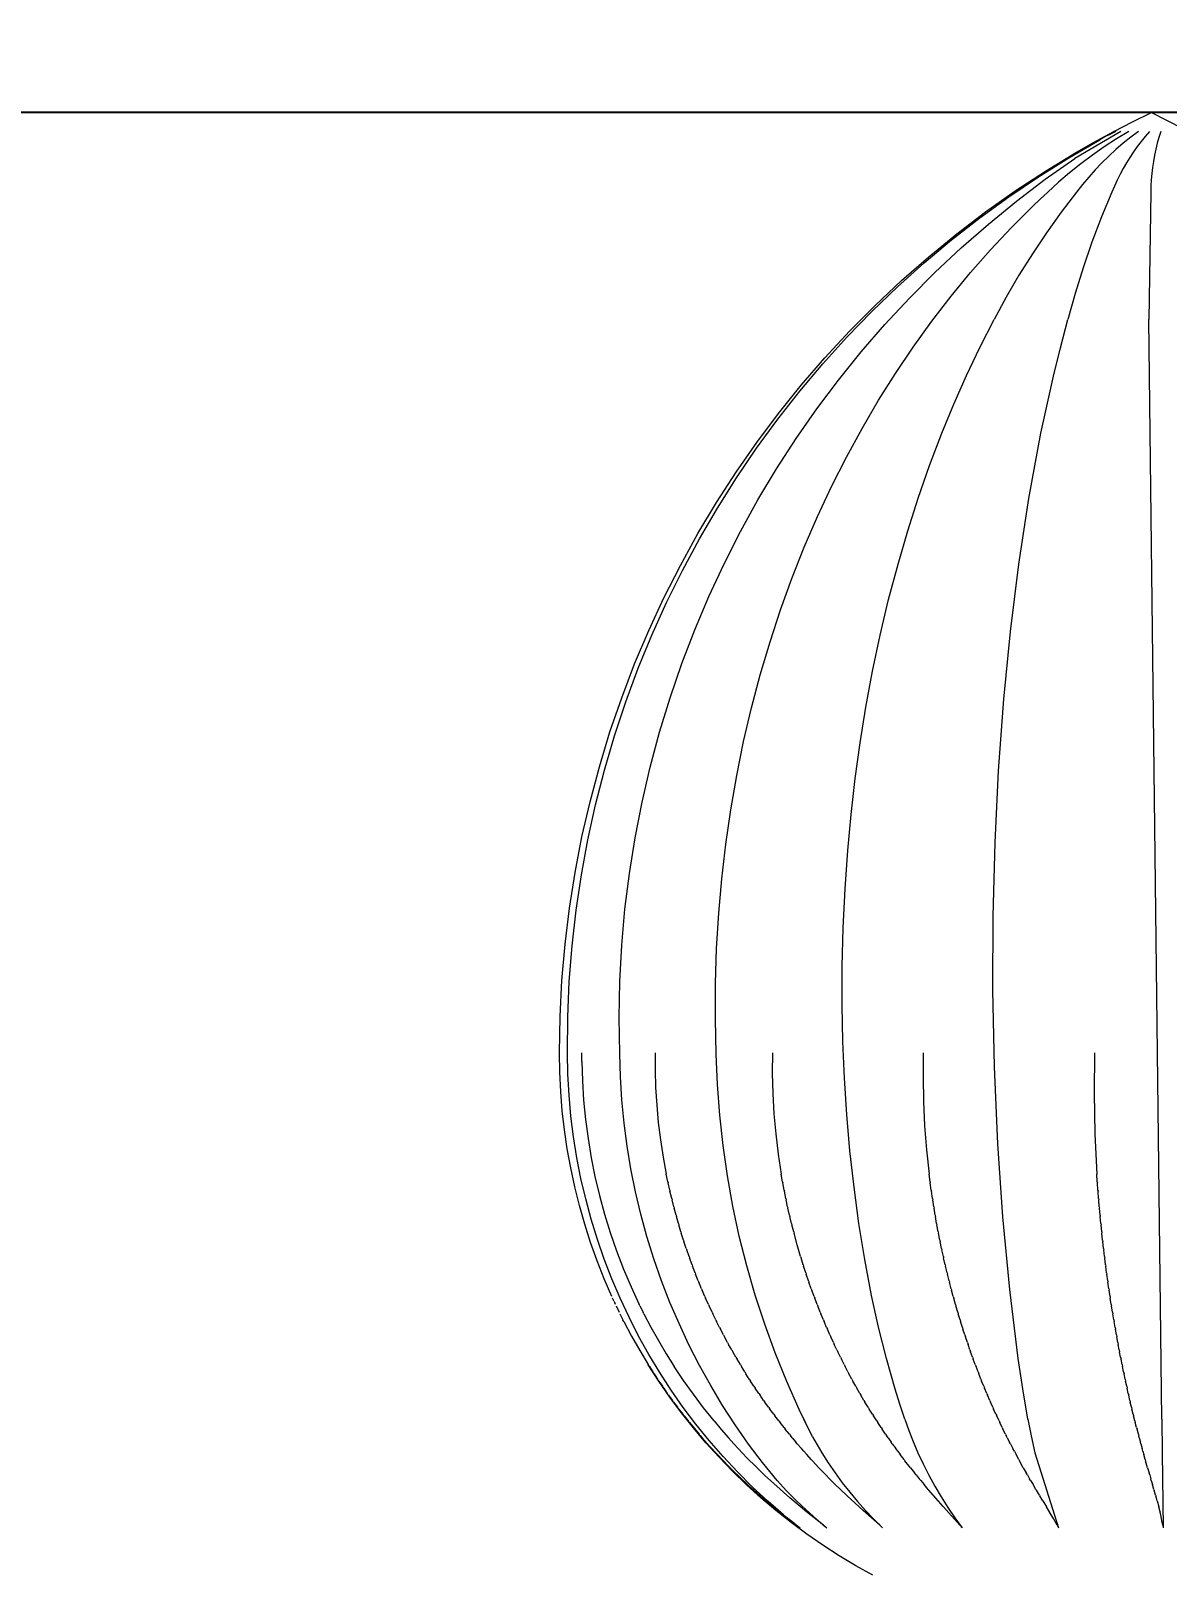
# Model space of a CAD drawing. Header units: millimetres. Extents: x 311 to 4068, y 1050 to 3803.
# Drawn here: x 2590.74 to 2623.36, y 3670.07 to 3714.41 of the extents above; entities that cross this region are included whole.
import ezdxf

# ---------------------------------------------------------------- set-up
doc = ezdxf.new("R2010")
doc.units = ezdxf.units.MM
doc.layers.add('ZANO_R', color=7, linetype='Continuous', lineweight=0)
doc.layers.add('ZANO_W', color=1, linetype='Continuous', lineweight=0)
doc.styles.get("Standard").update_dxf_attribs({"font": 'ARIALUNI.TTF'})
doc.dimstyles.new('pl i ang', dxfattribs={"dimtxt": 50, "dimasz": 50, "dimexe": 1.25, "dimexo": 0.625, "dimgap": 10, "dimtad": 1, "dimtoh": 1, "dimtxsty": 'Standard', "dimcen": 2.5, "dimclrd": 1, "dimclre": 1, "dimclrt": 1, "dimadec": 0, "dimazin": 0, "dimtfac": 1, "dimtmove": 0, "dimatfit": 3, "dimfxl": 1, "dimarcsym": 1})

# ---------------------------------------------------------------- blocks, each defined once
blk = doc.blocks.new('*D398')
at = {"layer": 'ZANO_W', "color": 1, "lineweight": -2}
for p, q in [((2842.064, 3712.066), (2365.912, 3712.066)), ((2375.912, 3381.51), (2375.912, 3672.066)), ((2438.586, 3341.51), (2365.912, 3341.51))]:
    blk.add_line(p, q, dxfattribs=at)
at = {"layer": 'ZANO_W', "color": 1}
for points in [[(2382.579, 3672.066), (2369.246, 3672.066), (2375.912, 3712.066)], [(2369.246, 3381.51), (2382.579, 3381.51), (2375.912, 3341.51)]]:
    blk.add_solid(points, dxfattribs=at)
at = {"layer": 'ZANO_W', "color": 1, "insert": (2345.476, 3526.788), "char_height": 40, "attachment_point": 5, "rotation": 90}
blk.add_mtext('371', dxfattribs=at)
blk = doc.blocks.new('*D400')
at = {"layer": 'ZANO_W', "color": 1, "lineweight": -2}
for p, q in [((2612.915, 3712.066), (2295.869, 3712.066)), ((2305.869, 2131.419), (2305.869, 3672.066)), ((2588.764, 2091.419), (2295.869, 2091.419))]:
    blk.add_line(p, q, dxfattribs=at)
at = {"layer": 'ZANO_W', "color": 1}
for points in [[(2312.536, 3672.066), (2299.203, 3672.066), (2305.869, 3712.066)], [(2299.203, 2131.419), (2312.536, 2131.419), (2305.869, 2091.419)]]:
    blk.add_solid(points, dxfattribs=at)
at = {"layer": 'ZANO_W', "color": 1, "insert": (2275.433, 2901.743), "char_height": 40, "attachment_point": 5, "rotation": 90}
blk.add_mtext('1621', dxfattribs=at)
blk = doc.blocks.new('*D402')
at = {"layer": 'ZANO_W', "color": 1, "lineweight": -2}
for p, q in [((2397.291, 3578.411), (2397.291, 3756.084)), ((2848.536, 3578.412), (2848.536, 3756.084)), ((2437.291, 3746.084), (2808.536, 3746.084))]:
    blk.add_line(p, q, dxfattribs=at)
at = {"layer": 'ZANO_W', "color": 1}
for points in [[(2437.291, 3752.75), (2437.291, 3739.417), (2397.291, 3746.084)], [(2808.536, 3739.417), (2808.536, 3752.75), (2848.536, 3746.084)]]:
    blk.add_solid(points, dxfattribs=at)
at = {"layer": 'ZANO_W', "color": 1, "insert": (2622.914, 3776.52), "char_height": 40, "attachment_point": 5}
blk.add_mtext('451', dxfattribs=at)

msp = doc.modelspace()

# ---------------------------------------------------------------- linework, layer by layer
at = {"layer": 'ZANO_R'}
for p, q in [((2622.372, 3711.799), (2622.915, 3712.066)), ((2622.915, 3712.066), (2624.245, 3711.387)), ((2621.835, 3711.521), (2622.372, 3711.799)), ((2620.539, 3710.768), (2621.428, 3711.282)), ((2622.037, 3711.521), (2620.711, 3710.746)), ((2620.762, 3710.925), (2621.232, 3711.193)), ((2621.173, 3711.135), (2621.15, 3711.121)), ((2621.35, 3711.238), (2621.173, 3711.136)), ((2621.245, 3711.18), (2621.175, 3711.136)), ((2621.232, 3711.193), (2621.707, 3711.454)), ((2621.58, 3711.366), (2621.429, 3711.282)), ((2621.907, 3711.307), (2621.558, 3711.081)), ((2621.734, 3711.446), (2621.58, 3711.366)), ((2621.712, 3711.455), (2621.708, 3711.453)), ((2621.712, 3711.456), (2621.813, 3711.51)), ((2621.89, 3711.521), (2621.734, 3711.446)), ((2621.835, 3711.521), (2621.813, 3711.51)), ((2622.107, 3711.181), (2621.896, 3711)), ((2622.262, 3711.521), (2621.907, 3711.307)), ((2622.323, 3711.355), (2622.107, 3711.181)), ((2622.545, 3711.521), (2622.323, 3711.355)), ((2622.62, 3711.235), (2622.507, 3711.086)), ((2622.738, 3711.38), (2622.62, 3711.235)), ((2622.861, 3711.521), (2622.738, 3711.38)), ((2623.08, 3711.182), (2623.038, 3711.01)), ((2623.128, 3711.352), (2623.08, 3711.182)), ((2623.181, 3711.521), (2623.128, 3711.352)), ((2619.669, 3710.222), (2620.539, 3710.768)), ((2619.864, 3710.147), (2620.711, 3710.746)), ((2619.871, 3710.383), (2620.76, 3710.923)), ((2621.218, 3710.843), (2620.886, 3710.594)), ((2621.558, 3711.081), (2621.218, 3710.843)), ((2621.692, 3710.813), (2621.493, 3710.619)), ((2621.896, 3711), (2621.692, 3710.813)), ((2622.294, 3710.778), (2622.196, 3710.619)), ((2622.398, 3710.934), (2622.294, 3710.778)), ((2622.507, 3711.086), (2622.398, 3710.934)), ((2623.001, 3710.837), (2622.97, 3710.663)), ((2623.038, 3711.01), (2623.001, 3710.837)), ((2619.001, 3709.813), (2619.871, 3710.383)), ((2620.562, 3710.334), (2620.247, 3710.063)), ((2620.886, 3710.594), (2620.562, 3710.334)), ((2621.302, 3710.418), (2621.116, 3710.212)), ((2621.493, 3710.619), (2621.302, 3710.418)), ((2622.014, 3710.292), (2621.931, 3710.124)), ((2622.102, 3710.457), (2622.014, 3710.292)), ((2622.196, 3710.619), (2622.102, 3710.457)), ((2622.924, 3710.312), (2622.909, 3710.135)), ((2622.944, 3710.488), (2622.924, 3710.312)), ((2622.97, 3710.663), (2622.944, 3710.488)), ((2618.152, 3709.212), (2619.001, 3709.813)), ((2618.817, 3709.647), (2619.669, 3710.222)), ((2619.037, 3709.52), (2619.864, 3710.147)), ((2620.247, 3710.063), (2619.942, 3709.782)), ((2620.938, 3710), (2620.766, 3709.782)), ((2621.116, 3710.212), (2620.938, 3710)), ((2621.853, 3709.954), (2621.781, 3709.782)), ((2621.931, 3710.124), (2621.853, 3709.954)), ((2622.901, 3709.959), (2622.897, 3709.782)), ((2622.909, 3710.135), (2622.901, 3709.959)), ((2617.986, 3709.043), (2618.817, 3709.647)), ((2618.234, 3708.864), (2619.037, 3709.52)), ((2618.893, 3708.759), (2619.511, 3709.376)), ((2619.511, 3709.376), (2619.719, 3709.574)), ((2619.942, 3709.782), (2619.719, 3709.574)), ((2620.766, 3709.782), (2620.324, 3709.204)), ((2621.781, 3709.782), (2621.483, 3709.066)), ((2622.897, 3709.782), (2622.84, 3706.123)), ((2617.176, 3708.41), (2617.986, 3709.043)), ((2617.324, 3708.582), (2618.152, 3709.212)), ((2620.324, 3709.204), (2619.901, 3708.613)), ((2621.483, 3709.066), (2621.207, 3708.342)), ((2616.519, 3707.924), (2617.324, 3708.582)), ((2617.453, 3708.181), (2618.234, 3708.864)), ((2618.295, 3708.123), (2618.893, 3708.759)), ((2619.901, 3708.613), (2619.497, 3708.008)), ((2616.389, 3707.75), (2617.176, 3708.41)), ((2616.696, 3707.471), (2617.453, 3708.181)), ((2617.718, 3707.467), (2618.295, 3708.123)), ((2621.207, 3708.342), (2620.953, 3707.609)), ((2615.625, 3707.063), (2616.389, 3707.75)), ((2615.736, 3707.239), (2616.519, 3707.924)), ((2619.497, 3708.008), (2619.111, 3707.392)), ((2620.953, 3707.609), (2620.722, 3706.87)), ((2614.978, 3706.526), (2615.736, 3707.239)), ((2615.965, 3706.735), (2616.696, 3707.471)), ((2617.163, 3706.793), (2617.718, 3707.467)), ((2619.111, 3707.392), (2618.746, 3706.763)), ((2614.885, 3706.35), (2615.625, 3707.063)), ((2615.259, 3705.975), (2615.965, 3706.735)), ((2616.607, 3706.071), (2617.163, 3706.793)), ((2618.746, 3706.763), (2618.401, 3706.123)), ((2620.722, 3706.87), (2620.514, 3706.123)), ((2614.17, 3705.612), (2614.885, 3706.35)), ((2614.246, 3705.788), (2614.978, 3706.526)), ((2614.581, 3705.19), (2615.259, 3705.975)), ((2616.074, 3705.332), (2616.607, 3706.071)), ((2617.992, 3705.322), (2618.401, 3706.123)), ((2620.299, 3705.312), (2620.514, 3706.123)), ((2623.214, 3674.545), (2622.84, 3706.123)), ((2613.481, 3704.85), (2614.17, 3705.612)), ((2613.539, 3705.025), (2614.246, 3705.788)), ((2612.859, 3704.237), (2613.539, 3705.025)), ((2613.93, 3704.382), (2614.581, 3705.19)), ((2615.565, 3704.576), (2616.074, 3705.332)), ((2617.605, 3704.51), (2617.992, 3705.322)), ((2620.1, 3704.496), (2620.299, 3705.312)), ((2612.819, 3704.064), (2613.481, 3704.85)), ((2615.08, 3703.805), (2615.565, 3704.576)), ((2617.241, 3703.688), (2617.605, 3704.51)), ((2619.741, 3702.857), (2620.1, 3704.496)), ((2612.184, 3703.256), (2612.819, 3704.064)), ((2612.207, 3703.427), (2612.859, 3704.237)), ((2613.307, 3703.553), (2613.93, 3704.382)), ((2614.605, 3702.994), (2615.08, 3703.805)), ((2616.899, 3702.857), (2617.241, 3703.688)), ((2611.578, 3702.427), (2612.184, 3703.256)), ((2611.584, 3702.594), (2612.207, 3703.427)), ((2612.714, 3702.702), (2613.307, 3703.553)), ((2612.15, 3701.831), (2612.714, 3702.702)), ((2614.155, 3702.169), (2614.605, 3702.994)), ((2616.546, 3701.93), (2616.899, 3702.857)), ((2619.394, 3700.983), (2619.741, 3702.857)), ((2610.99, 3701.74), (2611.584, 3702.594)), ((2611, 3701.577), (2611.578, 3702.427)), ((2611.617, 3700.941), (2612.15, 3701.831)), ((2613.728, 3701.324), (2614.155, 3702.169)), ((2616.219, 3700.995), (2616.546, 3701.93)), ((2610.426, 3700.866), (2610.99, 3701.74)), ((2610.453, 3700.708), (2611, 3701.577)), ((2611.116, 3700.033), (2611.617, 3700.941)), ((2613.327, 3700.466), (2613.728, 3701.324)), ((2615.917, 3700.05), (2616.219, 3700.995)), ((2619.105, 3699.099), (2619.394, 3700.983)), ((2609.892, 3699.973), (2610.426, 3700.866)), ((2609.935, 3699.82), (2610.453, 3700.708)), ((2610.646, 3699.108), (2611.116, 3700.033)), ((2612.946, 3699.582), (2613.327, 3700.466)), ((2615.64, 3699.099), (2615.917, 3700.05)), ((2609.39, 3699.062), (2609.892, 3699.973)), ((2609.449, 3698.915), (2609.935, 3699.82)), ((2612.592, 3698.687), (2612.946, 3699.582)), ((2608.92, 3698.134), (2609.39, 3699.062)), ((2608.994, 3697.993), (2609.449, 3698.915)), ((2610.208, 3698.167), (2610.646, 3699.108)), ((2615.37, 3698.08), (2615.64, 3699.099)), ((2618.864, 3697.16), (2619.105, 3699.099)), ((2612.264, 3697.781), (2612.592, 3698.687)), ((2608.482, 3697.191), (2608.92, 3698.134)), ((2608.572, 3697.057), (2608.994, 3697.993)), ((2609.803, 3697.212), (2610.208, 3698.167)), ((2615.127, 3697.054), (2615.37, 3698.08)), ((2611.964, 3696.867), (2612.264, 3697.781)), ((2608.078, 3696.232), (2608.482, 3697.191)), ((2608.182, 3696.106), (2608.572, 3697.057)), ((2609.432, 3696.243), (2609.803, 3697.212)), ((2614.91, 3696.023), (2615.127, 3697.054)), ((2618.674, 3695.216), (2618.864, 3697.16)), ((2611.684, 3695.922), (2611.964, 3696.867)), ((2607.707, 3695.261), (2608.078, 3696.232)), ((2607.825, 3695.143), (2608.182, 3696.106)), ((2609.094, 3695.262), (2609.432, 3696.243)), ((2611.432, 3694.97), (2611.684, 3695.922)), ((2614.718, 3694.986), (2614.91, 3696.023)), ((2607.37, 3694.277), (2607.707, 3695.261)), ((2608.791, 3694.27), (2609.094, 3695.262)), ((2618.524, 3693.162), (2618.674, 3695.216)), ((2607.501, 3694.168), (2607.825, 3695.143)), ((2611.206, 3694), (2611.432, 3694.97)), ((2614.553, 3693.964), (2614.718, 3694.986)), ((2607.067, 3693.281), (2607.37, 3694.277)), ((2608.523, 3693.268), (2608.791, 3694.27)), ((2607.212, 3693.182), (2607.501, 3694.168)), ((2611.008, 3693.025), (2611.206, 3694)), ((2614.412, 3692.938), (2614.553, 3693.964)), ((2606.799, 3692.276), (2607.067, 3693.281)), ((2606.956, 3692.186), (2607.212, 3693.182)), ((2608.289, 3692.258), (2608.523, 3693.268)), ((2610.837, 3692.042), (2611.008, 3693.025)), ((2614.293, 3691.909), (2614.412, 3692.938)), ((2618.424, 3691.105), (2618.524, 3693.162)), ((2606.566, 3691.263), (2606.799, 3692.276)), ((2606.735, 3691.183), (2606.956, 3692.186)), ((2608.09, 3691.239), (2608.289, 3692.258)), ((2610.694, 3691.055), (2610.837, 3692.042)), ((2614.197, 3690.878), (2614.293, 3691.909)), ((2606.369, 3690.241), (2606.566, 3691.263)), ((2606.549, 3690.172), (2606.735, 3691.183)), ((2607.927, 3690.215), (2608.09, 3691.239)), ((2610.579, 3690.063), (2610.694, 3691.055)), ((2614.119, 3689.769), (2614.197, 3690.878)), ((2618.37, 3688.988), (2618.424, 3691.105)), ((2606.207, 3689.214), (2606.369, 3690.241)), ((2606.398, 3689.156), (2606.549, 3690.172)), ((2607.8, 3689.185), (2607.927, 3690.215)), ((2610.491, 3689.07), (2610.579, 3690.063)), ((2614.066, 3688.658), (2614.119, 3689.769)), ((2606.081, 3688.181), (2606.207, 3689.214)), ((2606.282, 3688.135), (2606.398, 3689.156)), ((2607.708, 3688.152), (2607.8, 3689.185)), ((2610.431, 3688.061), (2610.491, 3689.07)), ((2618.365, 3686.87), (2618.37, 3688.988)), ((2614.039, 3687.547), (2614.066, 3688.658)), ((2605.991, 3687.145), (2606.081, 3688.181)), ((2606.202, 3687.111), (2606.282, 3688.135)), ((2607.653, 3687.116), (2607.708, 3688.152)), ((2610.399, 3687.05), (2610.431, 3688.061)), ((2614.037, 3686.435), (2614.039, 3687.547)), ((2605.936, 3686.106), (2605.991, 3687.145)), ((2606.157, 3686.084), (2606.202, 3687.111)), ((2607.633, 3686.079), (2607.653, 3687.116)), ((2610.394, 3686.039), (2610.399, 3687.05)), ((2618.409, 3684.659), (2618.365, 3686.87)), ((2614.058, 3685.387), (2614.037, 3686.435)), ((2605.918, 3685.066), (2605.936, 3686.106)), ((2606.147, 3685.057), (2606.157, 3686.084)), ((2607.649, 3685.041), (2607.633, 3686.079)), ((2610.419, 3685.028), (2610.394, 3686.039)), ((2605.928, 3684.511), (2605.918, 3685.066)), ((2606.16, 3684.453), (2606.147, 3685.057)), ((2606.566, 3684.815), (2606.566, 3685.066)), ((2607.668, 3684.375), (2607.649, 3685.041)), ((2608.665, 3685.066), (2608.665, 3684.565)), ((2610.455, 3684.15), (2610.419, 3685.028)), ((2612.031, 3685.066), (2612.028, 3684.483)), ((2614.102, 3684.339), (2614.058, 3685.387)), ((2616.364, 3685.066), (2616.356, 3684.367)), ((2621.279, 3685.066), (2621.265, 3683.903)), ((2605.955, 3683.956), (2605.928, 3684.511)), ((2606.566, 3684.815), (2606.58, 3684.26)), ((2608.665, 3684.565), (2608.68, 3684.064)), ((2618.506, 3682.449), (2618.409, 3684.659)), ((2606.193, 3683.849), (2606.16, 3684.453)), ((2606.58, 3684.26), (2606.614, 3683.705)), ((2607.709, 3683.71), (2607.668, 3684.375)), ((2610.52, 3683.273), (2610.455, 3684.15)), ((2612.028, 3684.483), (2612.043, 3683.899)), ((2614.17, 3683.293), (2614.102, 3684.339)), ((2616.356, 3684.367), (2616.369, 3683.669)), ((2606, 3683.403), (2605.955, 3683.956)), ((2606.247, 3683.247), (2606.193, 3683.849)), ((2606.614, 3683.705), (2606.667, 3683.152)), ((2607.773, 3683.047), (2607.709, 3683.71)), ((2608.68, 3684.064), (2608.711, 3683.564)), ((2612.043, 3683.899), (2612.076, 3683.316)), ((2616.369, 3683.669), (2616.403, 3682.971)), ((2621.265, 3683.903), (2621.287, 3682.741)), ((2606.063, 3682.852), (2606, 3683.403)), ((2606.323, 3682.647), (2606.247, 3683.247)), ((2608.711, 3683.564), (2608.757, 3683.065)), ((2610.616, 3682.399), (2610.52, 3683.273)), ((2612.076, 3683.316), (2612.128, 3682.735)), ((2614.26, 3682.248), (2614.17, 3683.293)), ((2606.144, 3682.303), (2606.063, 3682.852)), ((2606.667, 3683.152), (2606.739, 3682.601)), ((2607.86, 3682.387), (2607.773, 3683.047)), ((2608.757, 3683.065), (2608.818, 3682.567)), ((2612.128, 3682.735), (2612.199, 3682.156)), ((2616.403, 3682.971), (2616.458, 3682.274)), ((2621.287, 3682.741), (2621.346, 3681.579)), ((2606.243, 3681.757), (2606.144, 3682.303)), ((2606.419, 3682.05), (2606.323, 3682.647)), ((2606.739, 3682.601), (2606.829, 3682.053)), ((2607.969, 3681.729), (2607.86, 3682.387)), ((2608.818, 3682.567), (2608.894, 3682.072)), ((2610.742, 3681.529), (2610.616, 3682.399)), ((2618.649, 3680.358), (2618.506, 3682.449)), ((2606.536, 3681.457), (2606.419, 3682.05)), ((2606.829, 3682.053), (2606.938, 3681.508)), ((2608.894, 3682.072), (2608.986, 3681.579)), ((2612.199, 3682.156), (2612.287, 3681.579)), ((2614.376, 3681.204), (2614.26, 3682.248)), ((2616.458, 3682.274), (2616.533, 3681.579)), ((2606.36, 3681.215), (2606.243, 3681.757)), ((2606.673, 3680.869), (2606.536, 3681.457)), ((2606.938, 3681.508), (2607.065, 3680.967)), ((2608.1, 3681.076), (2607.969, 3681.729)), ((2609.03, 3681.364), (2608.986, 3681.579)), ((2610.898, 3680.663), (2610.742, 3681.529)), ((2612.325, 3681.364), (2612.287, 3681.579)), ((2616.56, 3681.364), (2616.533, 3681.579)), ((2621.36, 3681.364), (2621.346, 3681.579)), ((2606.494, 3680.676), (2606.36, 3681.215)), ((2607.065, 3680.967), (2607.211, 3680.431)), ((2608.254, 3680.428), (2608.1, 3681.076)), ((2609.03, 3681.364), (2609.037, 3681.334)), ((2609.084, 3681.122), (2609.037, 3681.334)), ((2609.084, 3681.122), (2609.091, 3681.09)), ((2609.141, 3680.881), (2609.091, 3681.09)), ((2612.325, 3681.364), (2612.33, 3681.334)), ((2612.37, 3681.122), (2612.33, 3681.334)), ((2612.37, 3681.122), (2612.376, 3681.09)), ((2612.419, 3680.881), (2612.376, 3681.09)), ((2614.516, 3680.164), (2614.376, 3681.204)), ((2616.56, 3681.364), (2616.564, 3681.334)), ((2616.593, 3681.122), (2616.564, 3681.334)), ((2616.593, 3681.122), (2616.598, 3681.09)), ((2616.629, 3680.881), (2616.598, 3681.09)), ((2621.36, 3681.364), (2621.362, 3681.334)), ((2621.378, 3681.122), (2621.362, 3681.334)), ((2621.378, 3681.122), (2621.381, 3681.09)), ((2621.397, 3680.881), (2621.381, 3681.09)), ((2606.645, 3680.142), (2606.494, 3680.676)), ((2606.831, 3680.285), (2606.673, 3680.869)), ((2609.141, 3680.881), (2609.15, 3680.847)), ((2609.202, 3680.64), (2609.15, 3680.847)), ((2609.202, 3680.64), (2609.211, 3680.605)), ((2609.266, 3680.4), (2609.211, 3680.605)), ((2611.083, 3679.804), (2610.898, 3680.663)), ((2612.419, 3680.881), (2612.426, 3680.847)), ((2612.47, 3680.64), (2612.426, 3680.847)), ((2612.47, 3680.64), (2612.478, 3680.605)), ((2612.525, 3680.4), (2612.478, 3680.605)), ((2616.629, 3680.881), (2616.634, 3680.847)), ((2616.666, 3680.64), (2616.634, 3680.847)), ((2616.666, 3680.64), (2616.672, 3680.605)), ((2616.706, 3680.4), (2616.672, 3680.605)), ((2621.397, 3680.881), (2621.4, 3680.847)), ((2621.418, 3680.64), (2621.4, 3680.847)), ((2621.418, 3680.64), (2621.421, 3680.605)), ((2621.439, 3680.4), (2621.421, 3680.605)), ((2606.814, 3679.614), (2606.645, 3680.142)), ((2607.008, 3679.707), (2606.831, 3680.285)), ((2607.211, 3680.431), (2607.375, 3679.9)), ((2608.43, 3679.785), (2608.254, 3680.428)), ((2609.266, 3680.4), (2609.276, 3680.364)), ((2609.334, 3680.161), (2609.276, 3680.364)), ((2609.334, 3680.161), (2609.345, 3680.124)), ((2609.406, 3679.922), (2609.345, 3680.124)), ((2612.525, 3680.4), (2612.533, 3680.364)), ((2612.582, 3680.161), (2612.533, 3680.364)), ((2612.582, 3680.161), (2612.591, 3680.124)), ((2612.643, 3679.922), (2612.591, 3680.124)), ((2614.684, 3679.127), (2614.516, 3680.164)), ((2616.706, 3680.4), (2616.712, 3680.364)), ((2616.748, 3680.161), (2616.712, 3680.364)), ((2616.748, 3680.161), (2616.755, 3680.124)), ((2616.793, 3679.922), (2616.755, 3680.124)), ((2618.845, 3678.271), (2618.649, 3680.358)), ((2621.439, 3680.4), (2621.443, 3680.364)), ((2621.462, 3680.161), (2621.443, 3680.364)), ((2621.462, 3680.161), (2621.466, 3680.124)), ((2621.487, 3679.922), (2621.466, 3680.124)), ((2607.206, 3679.136), (2607.008, 3679.707)), ((2607.375, 3679.9), (2607.557, 3679.375)), ((2608.628, 3679.149), (2608.43, 3679.785)), ((2609.406, 3679.922), (2609.417, 3679.885)), ((2609.481, 3679.684), (2609.417, 3679.885)), ((2609.481, 3679.684), (2609.493, 3679.647)), ((2609.559, 3679.447), (2609.493, 3679.647)), ((2611.298, 3678.951), (2611.083, 3679.804)), ((2612.643, 3679.922), (2612.653, 3679.885)), ((2612.745, 3679.548), (2612.653, 3679.885)), ((2616.793, 3679.922), (2616.8, 3679.885)), ((2616.84, 3679.684), (2616.8, 3679.885)), ((2616.84, 3679.684), (2616.847, 3679.647)), ((2616.889, 3679.447), (2616.847, 3679.647)), ((2621.487, 3679.922), (2621.491, 3679.885)), ((2621.513, 3679.684), (2621.491, 3679.885)), ((2621.513, 3679.684), (2621.517, 3679.647)), ((2621.54, 3679.447), (2621.517, 3679.647)), ((2607.001, 3679.091), (2606.814, 3679.614)), ((2607.557, 3679.375), (2607.757, 3678.856)), ((2609.559, 3679.447), (2609.572, 3679.411)), ((2609.641, 3679.212), (2609.572, 3679.411)), ((2609.641, 3679.212), (2609.654, 3679.176)), ((2612.843, 3679.212), (2612.745, 3679.548)), ((2612.843, 3679.212), (2612.854, 3679.176)), ((2616.889, 3679.447), (2616.897, 3679.411)), ((2616.94, 3679.212), (2616.897, 3679.411)), ((2616.94, 3679.212), (2616.948, 3679.176)), ((2621.54, 3679.447), (2621.544, 3679.411)), ((2621.568, 3679.212), (2621.544, 3679.411)), ((2621.568, 3679.212), (2621.572, 3679.176)), ((2607.204, 3678.575), (2607.001, 3679.091)), ((2607.424, 3678.572), (2607.206, 3679.136)), ((2607.757, 3678.856), (2607.974, 3678.345)), ((2608.848, 3678.52), (2608.628, 3679.149)), ((2609.726, 3678.979), (2609.654, 3679.176)), ((2609.726, 3678.979), (2609.74, 3678.942)), ((2609.814, 3678.748), (2609.74, 3678.942)), ((2609.814, 3678.748), (2609.829, 3678.71)), ((2611.542, 3678.107), (2611.298, 3678.951)), ((2612.915, 3678.979), (2612.854, 3679.176)), ((2612.915, 3678.979), (2612.927, 3678.942)), ((2612.99, 3678.748), (2612.927, 3678.942)), ((2612.99, 3678.748), (2613.003, 3678.71)), ((2614.88, 3678.095), (2614.684, 3679.127)), ((2616.993, 3678.979), (2616.948, 3679.176)), ((2616.993, 3678.979), (2617.002, 3678.942)), ((2617.048, 3678.748), (2617.002, 3678.942)), ((2617.048, 3678.748), (2617.058, 3678.71)), ((2621.597, 3678.979), (2621.572, 3679.176)), ((2621.597, 3678.979), (2621.602, 3678.942)), ((2621.628, 3678.748), (2621.602, 3678.942)), ((2621.628, 3678.748), (2621.633, 3678.71)), ((2607.423, 3678.065), (2607.204, 3678.575)), ((2607.661, 3678.016), (2607.424, 3678.572)), ((2607.974, 3678.345), (2608.209, 3677.841)), ((2609.089, 3677.899), (2608.848, 3678.52)), ((2609.905, 3678.518), (2609.829, 3678.71)), ((2609.905, 3678.518), (2609.922, 3678.479)), ((2610, 3678.291), (2609.922, 3678.479)), ((2613.068, 3678.518), (2613.003, 3678.71)), ((2613.068, 3678.518), (2613.082, 3678.479)), ((2613.148, 3678.291), (2613.082, 3678.479)), ((2617.105, 3678.518), (2617.058, 3678.71)), ((2617.105, 3678.518), (2617.115, 3678.479)), ((2617.164, 3678.291), (2617.115, 3678.479)), ((2621.659, 3678.518), (2621.633, 3678.71)), ((2621.659, 3678.518), (2621.665, 3678.479)), ((2621.692, 3678.291), (2621.665, 3678.479)), ((2607.488, 3677.923), (2607.443, 3678.022)), ((2607.488, 3677.923), (2607.508, 3677.881)), ((2607.527, 3677.841), (2607.508, 3677.881)), ((2607.917, 3677.469), (2607.661, 3678.016)), ((2609.351, 3677.287), (2609.089, 3677.899)), ((2610, 3678.291), (2610.017, 3678.25)), ((2610.097, 3678.065), (2610.017, 3678.25)), ((2610.097, 3678.065), (2610.116, 3678.022)), ((2610.198, 3677.841), (2610.116, 3678.022)), ((2611.814, 3677.271), (2611.542, 3678.107)), ((2613.148, 3678.291), (2613.163, 3678.25)), ((2613.231, 3678.065), (2613.163, 3678.25)), ((2613.231, 3678.065), (2613.247, 3678.022)), ((2613.316, 3677.841), (2613.247, 3678.022)), ((2615.079, 3677.185), (2614.88, 3678.095)), ((2617.164, 3678.291), (2617.175, 3678.25)), ((2617.225, 3678.065), (2617.175, 3678.25)), ((2617.225, 3678.065), (2617.237, 3678.022)), ((2617.288, 3677.841), (2617.237, 3678.022)), ((2619.091, 3676.282), (2618.845, 3678.271)), ((2621.692, 3678.291), (2621.698, 3678.25)), ((2621.725, 3678.065), (2621.698, 3678.25)), ((2621.725, 3678.065), (2621.732, 3678.022)), ((2621.76, 3677.841), (2621.732, 3678.022)), ((2607.548, 3677.796), (2607.633, 3677.619)), ((2607.656, 3677.572), (2607.743, 3677.398)), ((2608.192, 3676.93), (2607.917, 3677.469)), ((2608.23, 3677.796), (2608.209, 3677.841)), ((2608.23, 3677.796), (2608.319, 3677.619)), ((2608.342, 3677.572), (2608.319, 3677.619)), ((2608.342, 3677.572), (2608.545, 3677.184)), ((2610.198, 3677.841), (2610.218, 3677.796)), ((2610.301, 3677.619), (2610.218, 3677.796)), ((2610.301, 3677.619), (2610.323, 3677.572)), ((2610.408, 3677.398), (2610.323, 3677.572)), ((2613.316, 3677.841), (2613.334, 3677.796)), ((2613.404, 3677.619), (2613.334, 3677.796)), ((2613.404, 3677.619), (2613.423, 3677.572)), ((2613.495, 3677.398), (2613.423, 3677.572)), ((2617.288, 3677.841), (2617.301, 3677.796)), ((2617.353, 3677.619), (2617.301, 3677.796)), ((2617.353, 3677.619), (2617.367, 3677.572)), ((2617.419, 3677.398), (2617.367, 3677.572)), ((2621.76, 3677.841), (2621.767, 3677.796)), ((2621.795, 3677.619), (2621.767, 3677.796)), ((2621.795, 3677.619), (2621.803, 3677.572)), ((2621.832, 3677.398), (2621.803, 3677.572)), ((2607.767, 3677.349), (2607.743, 3677.398)), ((2607.767, 3677.349), (2607.989, 3676.93)), ((2608.545, 3677.184), (2608.759, 3676.801)), ((2609.634, 3676.683), (2609.351, 3677.287)), ((2610.408, 3677.398), (2610.432, 3677.349)), ((2610.517, 3677.179), (2610.432, 3677.349)), ((2610.517, 3677.179), (2610.543, 3677.128)), ((2610.63, 3676.962), (2610.543, 3677.128)), ((2612.115, 3676.445), (2611.814, 3677.271)), ((2613.495, 3677.398), (2613.515, 3677.349)), ((2613.588, 3677.179), (2613.515, 3677.349)), ((2613.588, 3677.179), (2613.61, 3677.128)), ((2613.684, 3676.962), (2613.61, 3677.128)), ((2615.305, 3676.282), (2615.079, 3677.185)), ((2617.419, 3677.398), (2617.434, 3677.349)), ((2617.488, 3677.179), (2617.434, 3677.349)), ((2617.488, 3677.179), (2617.504, 3677.128)), ((2617.558, 3676.962), (2617.504, 3677.128)), ((2621.832, 3677.398), (2621.84, 3677.349)), ((2621.87, 3677.179), (2621.84, 3677.349)), ((2621.87, 3677.179), (2621.879, 3677.128)), ((2621.908, 3676.962), (2621.879, 3677.128)), ((2607.989, 3676.93), (2608.222, 3676.516)), ((2608.486, 3676.402), (2608.192, 3676.93)), ((2608.759, 3676.801), (2608.982, 3676.425)), ((2609.937, 3676.09), (2609.634, 3676.683)), ((2610.63, 3676.962), (2610.658, 3676.909)), ((2610.746, 3676.746), (2610.658, 3676.909)), ((2610.746, 3676.746), (2610.775, 3676.692)), ((2610.865, 3676.532), (2610.775, 3676.692)), ((2610.865, 3676.532), (2610.896, 3676.477)), ((2613.684, 3676.962), (2613.708, 3676.909)), ((2613.782, 3676.746), (2613.708, 3676.909)), ((2613.782, 3676.746), (2613.807, 3676.692)), ((2613.883, 3676.532), (2613.807, 3676.692)), ((2613.883, 3676.532), (2613.91, 3676.477)), ((2617.558, 3676.962), (2617.575, 3676.909)), ((2617.63, 3676.746), (2617.575, 3676.909)), ((2617.63, 3676.746), (2617.649, 3676.692)), ((2617.704, 3676.532), (2617.649, 3676.692)), ((2617.704, 3676.532), (2617.724, 3676.477)), ((2621.908, 3676.962), (2621.918, 3676.909)), ((2621.948, 3676.746), (2621.918, 3676.909)), ((2621.948, 3676.746), (2621.958, 3676.692)), ((2621.988, 3676.532), (2621.958, 3676.692)), ((2621.988, 3676.532), (2621.999, 3676.477)), ((2608.222, 3676.516), (2608.467, 3676.11)), ((2608.768, 3675.639), (2608.466, 3676.109)), ((2608.502, 3676.054), (2608.467, 3676.11)), ((2608.798, 3675.884), (2608.486, 3676.402)), ((2608.982, 3676.425), (2609.215, 3676.054)), ((2610.261, 3675.508), (2609.937, 3676.09)), ((2610.987, 3676.32), (2610.896, 3676.477)), ((2610.987, 3676.32), (2611.019, 3676.264)), ((2611.112, 3676.11), (2611.019, 3676.264)), ((2611.112, 3676.11), (2611.145, 3676.054)), ((2612.445, 3675.629), (2612.115, 3676.445)), ((2613.987, 3676.32), (2613.91, 3676.477)), ((2613.987, 3676.32), (2614.014, 3676.264)), ((2614.093, 3676.11), (2614.014, 3676.264)), ((2614.093, 3676.11), (2614.121, 3676.054)), ((2615.552, 3675.409), (2615.305, 3676.282)), ((2617.78, 3676.32), (2617.724, 3676.477)), ((2617.78, 3676.32), (2617.8, 3676.264)), ((2617.858, 3676.11), (2617.8, 3676.264)), ((2617.858, 3676.11), (2617.879, 3676.054)), ((2619.22, 3675.412), (2619.091, 3676.282)), ((2622.03, 3676.32), (2621.999, 3676.477)), ((2622.03, 3676.32), (2622.041, 3676.264)), ((2622.072, 3676.11), (2622.041, 3676.264)), ((2622.072, 3676.11), (2622.083, 3676.054)), ((2608.502, 3676.054), (2608.599, 3675.901)), ((2608.635, 3675.845), (2608.599, 3675.901)), ((2608.635, 3675.845), (2608.735, 3675.694)), ((2608.772, 3675.639), (2608.735, 3675.694)), ((2609.127, 3675.378), (2608.798, 3675.884)), ((2609.484, 3675.652), (2609.215, 3676.054)), ((2609.763, 3675.258), (2609.484, 3675.652)), ((2611.239, 3675.901), (2611.145, 3676.054)), ((2611.239, 3675.901), (2611.274, 3675.845)), ((2611.37, 3675.694), (2611.274, 3675.845)), ((2611.37, 3675.694), (2611.406, 3675.639)), ((2614.201, 3675.901), (2614.121, 3676.054)), ((2614.201, 3675.901), (2614.231, 3675.845)), ((2614.312, 3675.694), (2614.231, 3675.845)), ((2614.312, 3675.694), (2614.342, 3675.639)), ((2617.937, 3675.901), (2617.879, 3676.054)), ((2617.937, 3675.901), (2617.959, 3675.845)), ((2618.018, 3675.694), (2617.959, 3675.845)), ((2618.018, 3675.694), (2618.04, 3675.639)), ((2622.115, 3675.901), (2622.083, 3676.054)), ((2622.115, 3675.901), (2622.127, 3675.845)), ((2622.159, 3675.694), (2622.127, 3675.845)), ((2622.159, 3675.694), (2622.171, 3675.639)), ((2609.086, 3675.179), (2608.768, 3675.639)), ((2608.772, 3675.639), (2608.873, 3675.489)), ((2608.911, 3675.435), (2608.873, 3675.489)), ((2608.911, 3675.435), (2609.015, 3675.286)), ((2609.052, 3675.233), (2609.015, 3675.286)), ((2609.052, 3675.233), (2609.16, 3675.085)), ((2609.474, 3674.883), (2609.127, 3675.378)), ((2610.054, 3674.872), (2609.763, 3675.258)), ((2610.604, 3674.937), (2610.261, 3675.508)), ((2611.504, 3675.489), (2611.406, 3675.639)), ((2611.504, 3675.489), (2611.541, 3675.435)), ((2611.641, 3675.286), (2611.541, 3675.435)), ((2611.641, 3675.286), (2611.678, 3675.233)), ((2611.781, 3675.085), (2611.678, 3675.233)), ((2612.802, 3674.826), (2612.445, 3675.629)), ((2614.425, 3675.489), (2614.342, 3675.639)), ((2614.425, 3675.489), (2614.456, 3675.435)), ((2614.541, 3675.286), (2614.456, 3675.435)), ((2614.541, 3675.286), (2614.572, 3675.233)), ((2614.66, 3675.085), (2614.572, 3675.233)), ((2615.687, 3674.975), (2615.552, 3675.409)), ((2618.101, 3675.489), (2618.04, 3675.639)), ((2618.101, 3675.489), (2618.123, 3675.435)), ((2618.185, 3675.286), (2618.123, 3675.435)), ((2618.185, 3675.286), (2618.208, 3675.233)), ((2618.272, 3675.085), (2618.208, 3675.233)), ((2619.365, 3674.545), (2619.22, 3675.412)), ((2622.204, 3675.489), (2622.171, 3675.639)), ((2622.204, 3675.489), (2622.216, 3675.435)), ((2622.25, 3675.286), (2622.216, 3675.435)), ((2622.25, 3675.286), (2622.262, 3675.233)), ((2622.296, 3675.085), (2622.262, 3675.233)), ((2609.418, 3674.73), (2609.086, 3675.179)), ((2609.197, 3675.034), (2609.159, 3675.085)), ((2609.197, 3675.034), (2609.307, 3674.886)), ((2609.345, 3674.836), (2609.307, 3674.886)), ((2609.345, 3674.836), (2609.458, 3674.689)), ((2609.838, 3674.4), (2609.474, 3674.883)), ((2610.356, 3674.495), (2610.054, 3674.872)), ((2610.966, 3674.378), (2610.604, 3674.937)), ((2611.781, 3675.085), (2611.817, 3675.034)), ((2611.923, 3674.886), (2611.817, 3675.034)), ((2611.924, 3674.886), (2611.96, 3674.836)), ((2612.069, 3674.689), (2611.96, 3674.836)), ((2613.186, 3674.035), (2612.802, 3674.826)), ((2614.66, 3675.085), (2614.69, 3675.034)), ((2614.78, 3674.886), (2614.69, 3675.034)), ((2614.78, 3674.886), (2614.811, 3674.836)), ((2614.903, 3674.689), (2614.811, 3674.836)), ((2615.83, 3674.545), (2615.687, 3674.975)), ((2618.272, 3675.085), (2618.294, 3675.034)), ((2618.359, 3674.886), (2618.294, 3675.034)), ((2618.359, 3674.886), (2618.382, 3674.836)), ((2618.449, 3674.689), (2618.382, 3674.836)), ((2622.296, 3675.085), (2622.308, 3675.034)), ((2622.343, 3674.886), (2622.308, 3675.034)), ((2622.344, 3674.886), (2622.355, 3674.836)), ((2622.391, 3674.689), (2622.355, 3674.836)), ((2609.765, 3674.292), (2609.418, 3674.73)), ((2609.495, 3674.642), (2609.458, 3674.689)), ((2609.495, 3674.642), (2609.612, 3674.495)), ((2609.648, 3674.449), (2609.612, 3674.495)), ((2609.648, 3674.449), (2609.927, 3674.114)), ((2610.219, 3673.93), (2609.838, 3674.4)), ((2610.356, 3674.495), (2610.56, 3674.252)), ((2611.348, 3673.831), (2610.966, 3674.378)), ((2612.069, 3674.689), (2612.104, 3674.642)), ((2612.216, 3674.495), (2612.104, 3674.642)), ((2612.216, 3674.495), (2612.252, 3674.449)), ((2612.367, 3674.303), (2612.252, 3674.449)), ((2612.926, 3674.545), (2613.048, 3674.298)), ((2614.903, 3674.689), (2614.933, 3674.642)), ((2615.027, 3674.495), (2614.933, 3674.642)), ((2615.027, 3674.495), (2615.057, 3674.449)), ((2615.154, 3674.303), (2615.057, 3674.449)), ((2615.83, 3674.545), (2615.947, 3674.22)), ((2618.449, 3674.689), (2618.471, 3674.642)), ((2618.539, 3674.495), (2618.471, 3674.642)), ((2618.539, 3674.495), (2618.561, 3674.449)), ((2618.631, 3674.303), (2618.561, 3674.449)), ((2619.365, 3674.545), (2619.458, 3674.062)), ((2622.391, 3674.689), (2622.403, 3674.642)), ((2622.44, 3674.495), (2622.403, 3674.642)), ((2622.44, 3674.495), (2622.451, 3674.449)), ((2622.489, 3674.303), (2622.451, 3674.449)), ((2623.214, 3674.545), (2623.223, 3673.582)), ((2610.126, 3673.866), (2609.765, 3674.292)), ((2609.963, 3674.071), (2609.927, 3674.114)), ((2609.963, 3674.071), (2610.013, 3674.013)), ((2610.231, 3673.767), (2610.013, 3674.013)), ((2610.501, 3673.451), (2610.126, 3673.866)), ((2610.616, 3673.474), (2610.219, 3673.93)), ((2610.56, 3674.252), (2610.768, 3674.013)), ((2610.924, 3673.84), (2610.768, 3674.013)), ((2612.367, 3674.303), (2612.401, 3674.259)), ((2612.519, 3674.114), (2612.401, 3674.259)), ((2612.519, 3674.114), (2612.554, 3674.071)), ((2612.602, 3674.013), (2612.554, 3674.071)), ((2612.602, 3674.013), (2612.708, 3673.887)), ((2612.748, 3673.84), (2612.708, 3673.887)), ((2613.186, 3674.035), (2613.314, 3673.807)), ((2615.154, 3674.303), (2615.183, 3674.259)), ((2615.282, 3674.114), (2615.183, 3674.259)), ((2615.282, 3674.114), (2615.312, 3674.071)), ((2615.352, 3674.013), (2615.312, 3674.071)), ((2615.352, 3674.013), (2615.441, 3673.887)), ((2615.475, 3673.84), (2615.441, 3673.887)), ((2615.947, 3674.22), (2616.073, 3673.899)), ((2616.073, 3673.899), (2616.209, 3673.582)), ((2618.631, 3674.303), (2618.652, 3674.259)), ((2618.724, 3674.114), (2618.652, 3674.259)), ((2618.724, 3674.114), (2618.745, 3674.071)), ((2618.775, 3674.013), (2618.745, 3674.071)), ((2618.775, 3674.013), (2618.839, 3673.887)), ((2618.863, 3673.84), (2618.839, 3673.887)), ((2619.458, 3674.062), (2619.568, 3673.582)), ((2622.489, 3674.303), (2622.5, 3674.259)), ((2622.538, 3674.114), (2622.5, 3674.259)), ((2622.538, 3674.114), (2622.549, 3674.071)), ((2622.565, 3674.013), (2622.549, 3674.071)), ((2622.565, 3674.013), (2622.598, 3673.887)), ((2622.611, 3673.84), (2622.598, 3673.887)), ((2610.453, 3673.525), (2610.231, 3673.767)), ((2610.453, 3673.525), (2610.588, 3673.383)), ((2610.889, 3673.05), (2610.501, 3673.451)), ((2611.028, 3673.032), (2610.616, 3673.474)), ((2610.924, 3673.84), (2611.049, 3673.704)), ((2611.303, 3673.437), (2611.049, 3673.704)), ((2611.564, 3673.174), (2611.303, 3673.437)), ((2611.748, 3673.299), (2611.348, 3673.831)), ((2612.748, 3673.84), (2612.864, 3673.704)), ((2612.937, 3673.621), (2612.864, 3673.704)), ((2612.937, 3673.621), (2613.022, 3673.525)), ((2613.15, 3673.383), (2613.022, 3673.525)), ((2613.314, 3673.807), (2613.447, 3673.582)), ((2613.447, 3673.582), (2613.634, 3673.288)), ((2615.475, 3673.84), (2615.573, 3673.704)), ((2615.634, 3673.621), (2615.573, 3673.704)), ((2615.634, 3673.621), (2615.705, 3673.525)), ((2615.813, 3673.383), (2615.705, 3673.525)), ((2616.209, 3673.582), (2616.361, 3673.258)), ((2618.863, 3673.84), (2618.933, 3673.704)), ((2618.978, 3673.621), (2618.934, 3673.704)), ((2618.978, 3673.621), (2619.029, 3673.525)), ((2619.106, 3673.383), (2619.029, 3673.525)), ((2619.568, 3673.582), (2620.246, 3671.425)), ((2622.611, 3673.84), (2622.648, 3673.704)), ((2622.671, 3673.621), (2622.648, 3673.704)), ((2622.671, 3673.621), (2622.698, 3673.525)), ((2622.738, 3673.383), (2622.698, 3673.525)), ((2623.223, 3673.582), (2623.25, 3671.425)), ((2610.792, 3673.174), (2610.588, 3673.383)), ((2610.792, 3673.174), (2610.817, 3673.149)), ((2610.965, 3673.003), (2610.817, 3673.149)), ((2611.291, 3672.661), (2610.889, 3673.05)), ((2610.965, 3673.003), (2611.027, 3672.942)), ((2611.456, 3672.605), (2611.028, 3673.032)), ((2611.564, 3673.174), (2611.815, 3672.931)), ((2612.166, 3672.78), (2611.748, 3673.299)), ((2613.15, 3673.383), (2613.182, 3673.348)), ((2613.368, 3673.149), (2613.182, 3673.348)), ((2613.368, 3673.149), (2613.508, 3673.003)), ((2613.566, 3672.942), (2613.508, 3673.003)), ((2613.634, 3673.288), (2613.831, 3673.001)), ((2613.831, 3673.001), (2614.036, 3672.72)), ((2615.813, 3673.383), (2615.839, 3673.348)), ((2615.994, 3673.149), (2615.839, 3673.348)), ((2615.994, 3673.149), (2616.111, 3673.003)), ((2616.16, 3672.942), (2616.111, 3673.003)), ((2616.361, 3673.258), (2616.523, 3672.938)), ((2619.106, 3673.383), (2619.125, 3673.348)), ((2619.236, 3673.149), (2619.125, 3673.348)), ((2619.236, 3673.149), (2619.319, 3673.003)), ((2619.354, 3672.942), (2619.319, 3673.003)), ((2622.738, 3673.383), (2622.748, 3673.348)), ((2622.805, 3673.149), (2622.748, 3673.348)), ((2622.805, 3673.149), (2622.847, 3673.003)), ((2622.864, 3672.942), (2622.847, 3673.003)), ((2611.141, 3672.834), (2611.027, 3672.942)), ((2611.141, 3672.834), (2611.291, 3672.693)), ((2611.319, 3672.668), (2611.291, 3672.693)), ((2611.705, 3672.286), (2611.291, 3672.661)), ((2611.319, 3672.668), (2611.474, 3672.526)), ((2611.898, 3672.193), (2611.456, 3672.605)), ((2611.815, 3672.931), (2612.071, 3672.693)), ((2612.537, 3672.281), (2612.071, 3672.693)), ((2612.166, 3672.78), (2612.434, 3672.489)), ((2613.566, 3672.942), (2613.673, 3672.834)), ((2613.723, 3672.783), (2613.673, 3672.834)), ((2613.723, 3672.783), (2613.839, 3672.668)), ((2613.985, 3672.526), (2613.839, 3672.668)), ((2614.036, 3672.72), (2614.251, 3672.446)), ((2616.16, 3672.942), (2616.249, 3672.834)), ((2616.29, 3672.783), (2616.249, 3672.834)), ((2616.29, 3672.783), (2616.387, 3672.668)), ((2616.507, 3672.526), (2616.387, 3672.668)), ((2616.523, 3672.938), (2616.695, 3672.624)), ((2616.695, 3672.624), (2616.877, 3672.315)), ((2619.354, 3672.942), (2619.417, 3672.834)), ((2619.446, 3672.783), (2619.417, 3672.834)), ((2619.446, 3672.783), (2619.514, 3672.668)), ((2619.598, 3672.526), (2619.514, 3672.668)), ((2622.864, 3672.942), (2622.896, 3672.834)), ((2622.91, 3672.783), (2622.896, 3672.834)), ((2622.91, 3672.783), (2622.944, 3672.668)), ((2622.985, 3672.526), (2622.944, 3672.668)), ((2611.499, 3672.504), (2611.474, 3672.526)), ((2611.499, 3672.504), (2611.659, 3672.362)), ((2611.681, 3672.343), (2611.659, 3672.362)), ((2611.681, 3672.343), (2611.848, 3672.2)), ((2612.131, 3671.924), (2611.705, 3672.286)), ((2611.866, 3672.185), (2611.848, 3672.2)), ((2611.866, 3672.185), (2612.038, 3672.041)), ((2612.354, 3671.796), (2611.898, 3672.193)), ((2612.434, 3672.489), (2612.711, 3672.208)), ((2613.014, 3671.883), (2612.537, 3672.281)), ((2612.711, 3672.208), (2612.998, 3671.937)), ((2613.985, 3672.526), (2614.007, 3672.504)), ((2614.156, 3672.362), (2614.007, 3672.504)), ((2614.156, 3672.362), (2614.176, 3672.343)), ((2614.64, 3671.917), (2614.176, 3672.343)), ((2614.251, 3672.446), (2614.475, 3672.18)), ((2614.475, 3672.18), (2614.707, 3671.92)), ((2616.507, 3672.526), (2616.526, 3672.504)), ((2616.648, 3672.362), (2616.526, 3672.504)), ((2616.648, 3672.362), (2616.665, 3672.343)), ((2616.79, 3672.2), (2616.665, 3672.343)), ((2616.79, 3672.2), (2616.804, 3672.185)), ((2616.932, 3672.041), (2616.804, 3672.185)), ((2616.877, 3672.315), (2617.069, 3672.012)), ((2619.598, 3672.526), (2619.612, 3672.504)), ((2619.697, 3672.362), (2619.612, 3672.504)), ((2619.697, 3672.362), (2619.708, 3672.343)), ((2619.795, 3672.2), (2619.708, 3672.343)), ((2619.795, 3672.2), (2619.899, 3672.029)), ((2622.985, 3672.526), (2622.991, 3672.504)), ((2623.032, 3672.362), (2622.991, 3672.504)), ((2623.032, 3672.362), (2623.037, 3672.343)), ((2623.077, 3672.2), (2623.037, 3672.343)), ((2623.077, 3672.2), (2623.123, 3672.029)), ((2612.053, 3672.029), (2612.038, 3672.041)), ((2612.053, 3672.029), (2612.232, 3671.883)), ((2612.568, 3671.577), (2612.131, 3671.924)), ((2612.243, 3671.875), (2612.232, 3671.883)), ((2612.243, 3671.875), (2612.429, 3671.728)), ((2612.354, 3671.796), (2612.589, 3671.608)), ((2612.674, 3671.54), (2612.429, 3671.728)), ((2612.998, 3671.937), (2613.294, 3671.676)), ((2613.502, 3671.499), (2613.014, 3671.883)), ((2613.294, 3671.676), (2613.599, 3671.425)), ((2615.112, 3671.499), (2614.64, 3671.917)), ((2614.707, 3671.92), (2614.948, 3671.669)), ((2614.948, 3671.669), (2615.196, 3671.425)), ((2616.932, 3672.041), (2616.942, 3672.029)), ((2617.415, 3671.499), (2616.942, 3672.029)), ((2617.069, 3672.012), (2617.27, 3671.715)), ((2617.27, 3671.715), (2617.48, 3671.425)), ((2619.986, 3671.883), (2619.899, 3672.029)), ((2619.986, 3671.883), (2619.991, 3671.875)), ((2620.101, 3671.688), (2619.991, 3671.875)), ((2620.207, 3671.499), (2620.101, 3671.688)), ((2623.16, 3671.883), (2623.123, 3672.029)), ((2623.16, 3671.883), (2623.162, 3671.875)), ((2623.191, 3671.75), (2623.162, 3671.875)), ((2623.217, 3671.625), (2623.191, 3671.75)), ((2613.017, 3671.244), (2612.568, 3671.577)), ((2612.589, 3671.608), (2612.829, 3671.425)), ((2613.477, 3670.927), (2613.017, 3671.244)), ((2613.502, 3671.499), (2613.599, 3671.425)), ((2615.112, 3671.499), (2615.196, 3671.425)), ((2617.415, 3671.499), (2617.48, 3671.425)), ((2620.207, 3671.499), (2620.246, 3671.425)), ((2623.239, 3671.499), (2623.217, 3671.625)), ((2623.239, 3671.499), (2623.25, 3671.425)), ((2613.947, 3670.624), (2613.477, 3670.927)), ((2614.426, 3670.337), (2613.947, 3670.624)), ((2614.915, 3670.066), (2614.426, 3670.337))]:
    msp.add_line(p, q, dxfattribs=at)

# ---------------------------------------------------------------- dimensions: what is measured, and where the dimension line sits
at = {"layer": 'ZANO_W'}
dim = msp.add_linear_dim(base=(2848.536, 3746.084), p1=(2397.291, 3568.411), p2=(2848.536, 3568.412), dimstyle='pl i ang', override={"dimtxt": 40, "dimasz": 40, "dimexe": 10, "dimexo": 10, "dimtoh": 0, "dimdec": 0, "dimtdec": 0, "dimtmove": 1}, dxfattribs=at)
dim.commit()
dim.dimension.update_dxf_attribs({"geometry": '*D402', "text_midpoint": (2622.914, 3776.52)})
for base, p1, p2, picture, middle in [((2305.869, 3712.066), (2598.764, 2091.419), (2622.915, 3712.066), '*D400', (2275.433, 2901.743)), ((2375.912, 3712.066), (2448.586, 3341.51), (2852.064, 3712.066), '*D398', (2345.476, 3526.788))]:
    dim = msp.add_linear_dim(base=base, p1=p1, p2=p2, angle=90, dimstyle='pl i ang', override={"dimtxt": 40, "dimasz": 40, "dimexe": 10, "dimexo": 10, "dimtoh": 0, "dimdec": 0, "dimtdec": 0, "dimtmove": 1}, dxfattribs=at)
    dim.commit()
    dim.dimension.update_dxf_attribs({"geometry": picture, "text_midpoint": middle})

doc.saveas('drawing.dxf')
